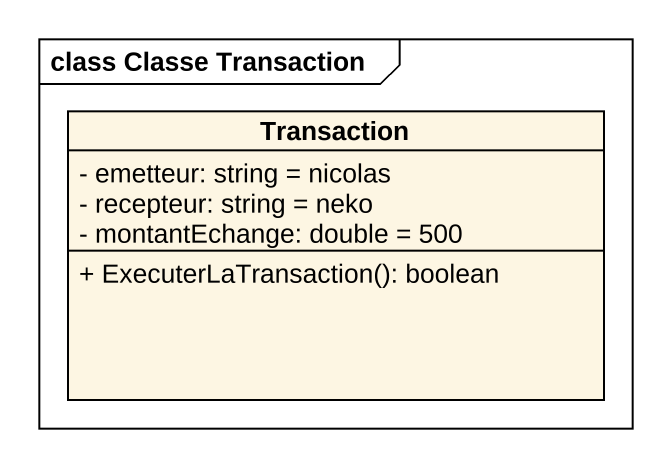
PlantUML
@startuml
mainframe class Classe Transaction
hide circle
hide empty members
skinparam classAttributeIconSize 0
class Transaction {
  - emetteur: string = nicolas
  - recepteur: string = neko
  - montantEchange: double = 500
  + ExecuterLaTransaction(): boolean
}
@enduml
